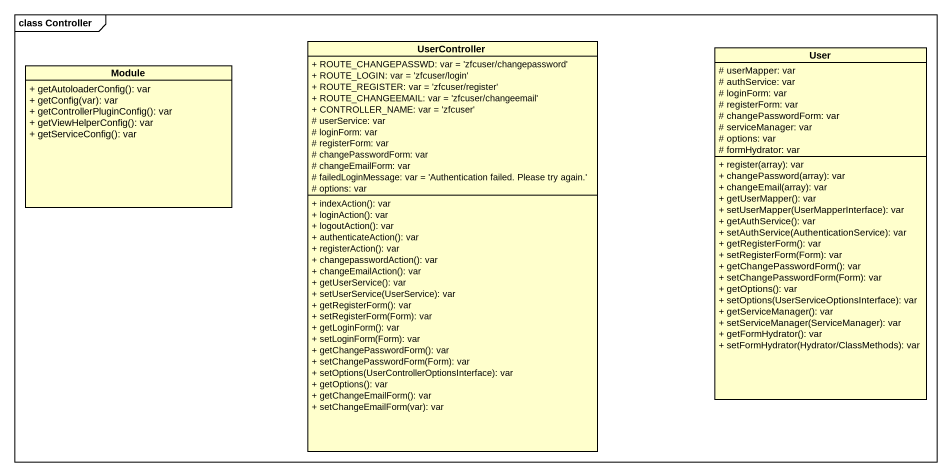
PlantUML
@startuml
mainframe class Controller
hide circle
hide empty members
skinparam classAttributeIconSize 0
class UserController {
  + ROUTE_CHANGEPASSWD: var = 'zfcuser/changepassword'
  + ROUTE_LOGIN: var = 'zfcuser/login'
  + ROUTE_REGISTER: var = 'zfcuser/register'
  + ROUTE_CHANGEEMAIL: var = 'zfcuser/changeemail'
  + CONTROLLER_NAME: var = 'zfcuser'
  # userService: var
  # loginForm: var
  # registerForm: var
  # changePasswordForm: var
  # changeEmailForm: var
  # failedLoginMessage: var = 'Authentication failed. Please try again.'
  # options: var
  + indexAction(): var
  + loginAction(): var
  + logoutAction(): var
  + authenticateAction(): var
  + registerAction(): var
  + changepasswordAction(): var
  + changeEmailAction(): var
  + getUserService(): var
  + setUserService(UserService): var
  + getRegisterForm(): var
  + setRegisterForm(Form): var
  + getLoginForm(): var
  + setLoginForm(Form): var
  + getChangePasswordForm(): var
  + setChangePasswordForm(Form): var
  + setOptions(UserControllerOptionsInterface): var
  + getOptions(): var
  + getChangeEmailForm(): var
  + setChangeEmailForm(var): var
}
class User {
  # userMapper: var
  # authService: var
  # loginForm: var
  # registerForm: var
  # changePasswordForm: var
  # serviceManager: var
  # options: var
  # formHydrator: var
  + register(array): var
  + changePassword(array): var
  + changeEmail(array): var
  + getUserMapper(): var
  + setUserMapper(UserMapperInterface): var
  + getAuthService(): var
  + setAuthService(AuthenticationService): var
  + getRegisterForm(): var
  + setRegisterForm(Form): var
  + getChangePasswordForm(): var
  + setChangePasswordForm(Form): var
  + getOptions(): var
  + setOptions(UserServiceOptionsInterface): var
  + getServiceManager(): var
  + setServiceManager(ServiceManager): var
  + getFormHydrator(): var
  + setFormHydrator(Hydrator/ClassMethods): var
}
class Module {
  + getAutoloaderConfig(): var
  + getConfig(var): var
  + getControllerPluginConfig(): var
  + getViewHelperConfig(): var
  + getServiceConfig(): var
}
@enduml
